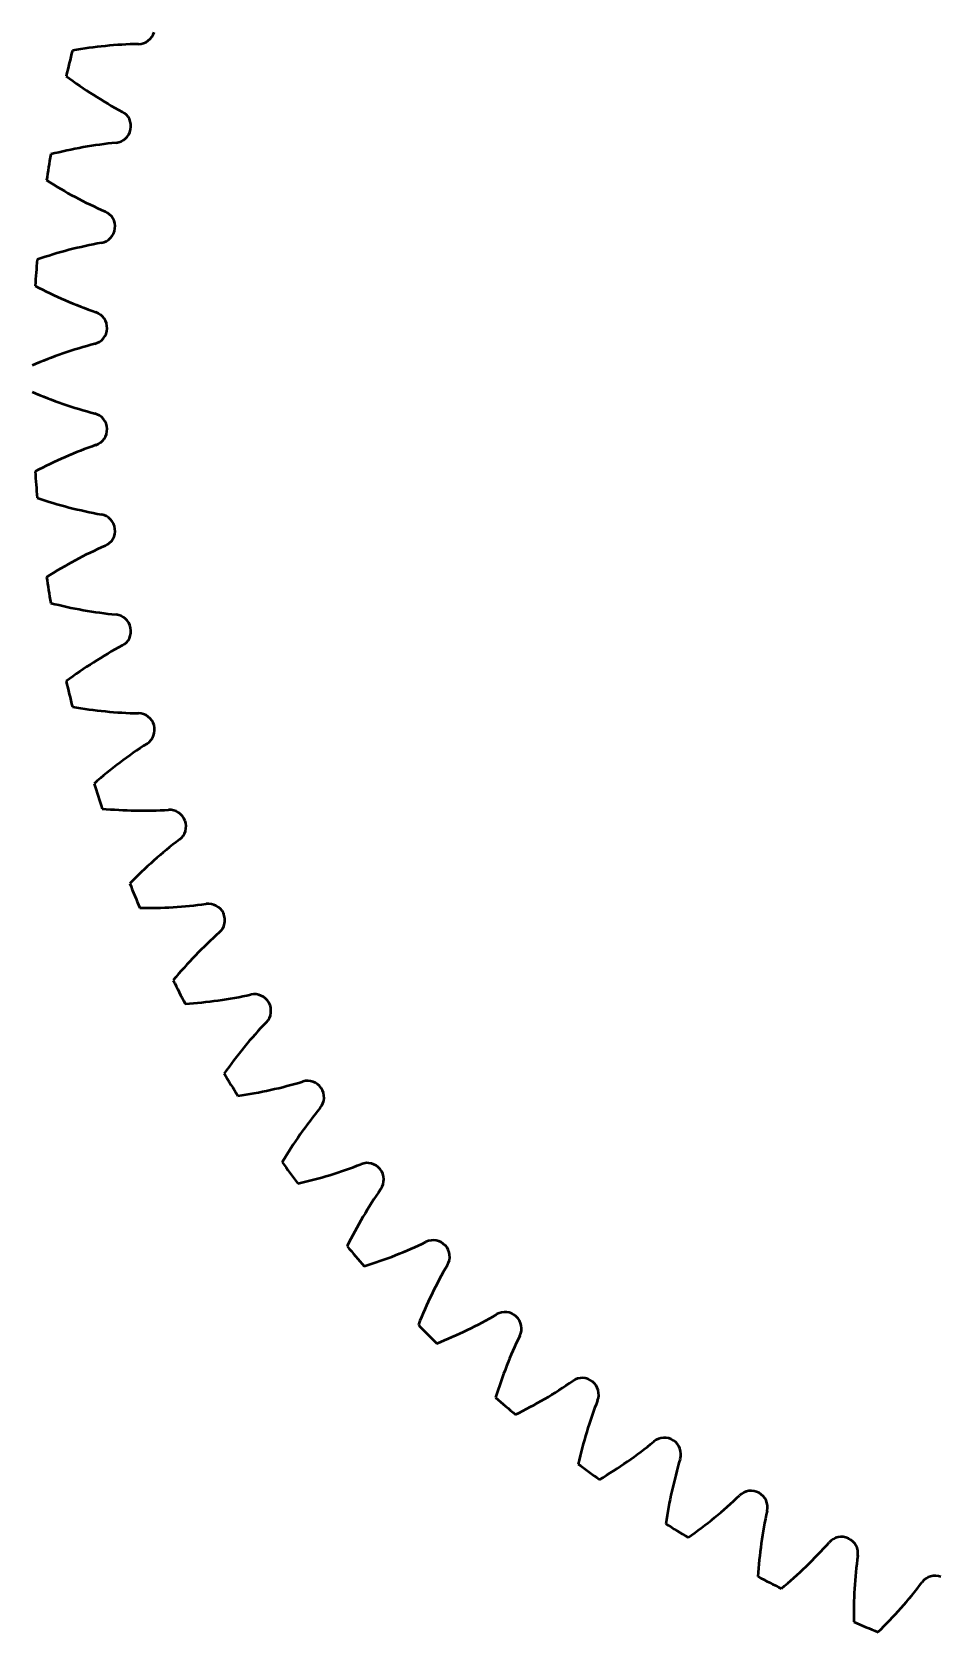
# Model space of a CAD drawing. Header units: millimetres. Extents: x 30 to 137, y 235 to 277.
# Drawn here: x 95.97 to 109.76, y 235.99 to 260.27 of the extents above; entities that cross this region are included whole.
import ezdxf

# ---------------------------------------------------------------- set-up
doc = ezdxf.new("R2010")
doc.units = ezdxf.units.MM
doc.header["$LTSCALE"] = 0.75
doc.layers.add('Visible', color=7, linetype='Continuous', lineweight=50)

msp = doc.modelspace()

# ---------------------------------------------------------------- linework, layer by layer
at = {"layer": 'Visible'}
for centre, radius, start, end in [((97.58, 260.335), 0.25, 270.9829, 344.2512), ((116.468, 255.008), 19.375, 164.2488, 164.2512), ((116.468, 255.008), 20.5, 165.9418, 167.0582), ((97.744, 253.239), 6.848, 91.336, 99.7699), ((100.588, 265.085), 6.848, 233.2301, 241.664), ((97.221, 258.837), 0.25, 348.7488, 62.0171), ((97.221, 258.836), 0.25, 275.4829, 348.7512), ((116.468, 255.008), 19.375, 168.7488, 168.7512), ((97.941, 251.775), 6.848, 95.836, 104.2699), ((116.468, 255.008), 20.5, 170.4418, 171.5582), ((99.846, 263.808), 6.848, 237.7301, 246.164), ((96.98, 257.315), 0.25, 353.2488, 66.5171), ((98.251, 250.332), 6.848, 100.336, 108.7699), ((96.98, 257.314), 0.25, 279.9829, 353.2512), ((116.468, 255.008), 19.375, 173.2488, 173.2512), ((116.468, 255.008), 20.5, 174.9418, 176.0582), ((99.207, 262.477), 6.848, 242.2301, 250.664), ((96.859, 255.779), 0.25, 357.7488, 71.0171), ((96.859, 255.778), 0.25, 284.4829, 357.7512), ((116.468, 255.008), 19.375, 177.7488, 177.7512), ((98.675, 248.917), 6.848, 104.836, 113.2699), ((98.675, 261.099), 6.848, 246.7301, 255.164), ((96.859, 254.238), 0.25, 2.2488, 75.5171), ((96.859, 254.237), 0.25, 288.9829, 2.2512), ((116.468, 255.008), 19.375, 182.2488, 182.2512), ((99.207, 247.54), 6.848, 109.336, 117.7699), ((116.468, 255.008), 20.5, 183.9418, 185.0582), ((98.251, 259.684), 6.848, 251.2301, 259.664), ((96.98, 252.702), 0.25, 6.7488, 80.0171), ((96.98, 252.701), 0.25, 293.4829, 6.7512), ((116.468, 255.008), 19.375, 186.7488, 186.7512), ((99.846, 246.208), 6.848, 113.836, 122.2699), ((116.468, 255.008), 20.5, 188.4418, 189.5582), ((97.941, 258.241), 6.848, 255.7301, 264.164), ((97.221, 251.18), 0.25, 11.2488, 84.5171), ((97.221, 251.179), 0.25, 297.9829, 11.2512), ((116.468, 255.008), 19.375, 191.2488, 191.2512), ((100.588, 244.931), 6.848, 118.336, 126.7699), ((116.468, 255.008), 20.5, 192.9418, 194.0582), ((97.744, 256.777), 6.848, 260.2301, 268.664), ((97.58, 249.682), 0.25, 15.7488, 89.0171), ((97.58, 249.681), 0.25, 302.4829, 15.7512), ((116.468, 255.008), 19.375, 195.7488, 195.7512), ((101.428, 243.716), 6.848, 122.836, 131.2699), ((116.468, 255.008), 20.5, 197.4418, 198.5582), ((97.663, 255.303), 6.848, 264.7301, 273.164), ((98.056, 248.216), 0.25, 20.2488, 93.5171), ((98.057, 248.215), 0.25, 306.9829, 20.2512), ((116.468, 255.008), 19.375, 200.2488, 200.2512), ((102.36, 242.571), 6.848, 127.336, 135.7699), ((116.468, 255.008), 20.5, 201.9418, 203.0582), ((97.698, 253.826), 6.848, 269.2301, 277.664), ((98.646, 246.792), 0.25, 24.7488, 98.0171), ((98.646, 246.792), 0.25, 311.4829, 24.7512), ((116.468, 255.008), 19.375, 204.7488, 204.7512), ((103.379, 241.503), 6.848, 131.836, 140.2699), ((116.468, 255.008), 20.5, 206.4418, 207.5582), ((97.849, 252.357), 6.848, 273.7301, 282.164), ((99.346, 245.419), 0.25, 29.2488, 102.5171), ((99.346, 245.419), 0.25, 315.9829, 29.2512), ((116.468, 255.008), 19.375, 209.2488, 209.2512), ((104.479, 240.517), 6.848, 136.336, 144.7699), ((116.468, 255.008), 20.5, 210.9418, 212.0582), ((98.114, 250.905), 6.848, 278.2301, 286.664), ((100.151, 244.106), 0.25, 33.7488, 107.0171), ((100.151, 244.105), 0.25, 320.4829, 33.7512), ((116.468, 255.008), 19.375, 213.7488, 213.7512), ((105.653, 239.621), 6.848, 140.836, 149.2699), ((116.468, 255.008), 20.5, 215.4418, 216.5582), ((98.492, 249.477), 6.848, 282.7301, 291.164), ((101.056, 242.859), 0.25, 38.2488, 111.5171), ((116.468, 255.008), 19.375, 218.2488, 218.2512), ((101.057, 242.858), 0.25, 324.9829, 38.2512), ((106.894, 238.82), 6.848, 145.336, 153.7699), ((116.468, 255.008), 20.5, 219.9418, 221.0582), ((98.982, 248.084), 6.848, 287.2301, 295.664), ((102.057, 241.687), 0.25, 42.7488, 116.0171), ((116.468, 255.008), 19.375, 222.7488, 222.7512), ((102.058, 241.687), 0.25, 329.4829, 42.7512), ((108.193, 238.119), 6.848, 149.836, 158.2699), ((99.579, 246.733), 6.848, 291.7301, 300.164), ((103.147, 240.598), 0.25, 47.2488, 120.5171), ((116.468, 255.008), 20.5, 224.4418, 225.5582), ((116.468, 255.008), 19.375, 227.2488, 227.2512), ((103.147, 240.597), 0.25, 333.9829, 47.2512), ((109.544, 237.522), 6.848, 154.336, 162.7699), ((104.318, 239.597), 0.25, 51.7488, 125.0171), ((100.28, 245.434), 6.848, 296.2301, 304.664), ((116.468, 255.008), 19.375, 231.7488, 231.7512), ((104.319, 239.596), 0.25, 338.4829, 51.7512), ((116.468, 255.008), 20.5, 228.9418, 230.0582), ((110.937, 237.032), 6.848, 158.836, 167.2699), ((101.081, 244.193), 6.848, 300.7301, 309.164), ((105.565, 238.691), 0.25, 56.2488, 129.5171), ((116.468, 255.008), 19.375, 236.2488, 236.2512), ((105.566, 238.691), 0.25, 342.9829, 56.2512), ((116.468, 255.008), 20.5, 233.4418, 234.5582), ((112.365, 236.654), 6.848, 163.336, 171.7699), ((106.879, 237.886), 0.25, 60.7488, 134.0171), ((101.977, 243.019), 6.848, 305.2301, 313.664), ((116.468, 255.008), 19.375, 240.7488, 240.7512), ((106.88, 237.886), 0.25, 347.4829, 60.7512), ((113.817, 236.389), 6.848, 167.836, 176.2699), ((116.468, 255.008), 20.5, 237.9418, 239.0582), ((108.252, 237.186), 0.25, 65.2488, 138.5171), ((116.468, 255.008), 19.375, 245.2488, 245.2512), ((108.253, 237.186), 0.25, 351.9829, 65.2512), ((102.963, 241.919), 6.848, 309.7301, 318.164), ((115.286, 236.238), 6.848, 172.336, 180.7699), ((116.468, 255.008), 20.5, 242.4418, 243.5582), ((104.031, 240.9), 6.848, 314.2301, 322.664), ((109.675, 236.597), 0.25, 69.7488, 143.0171), ((116.468, 255.008), 19.375, 249.7488, 249.7512), ((116.468, 255.008), 20.5, 246.9418, 248.0582)]:
    msp.add_arc(centre, radius, start, end, dxfattribs=at)

doc.saveas('drawing.dxf')
